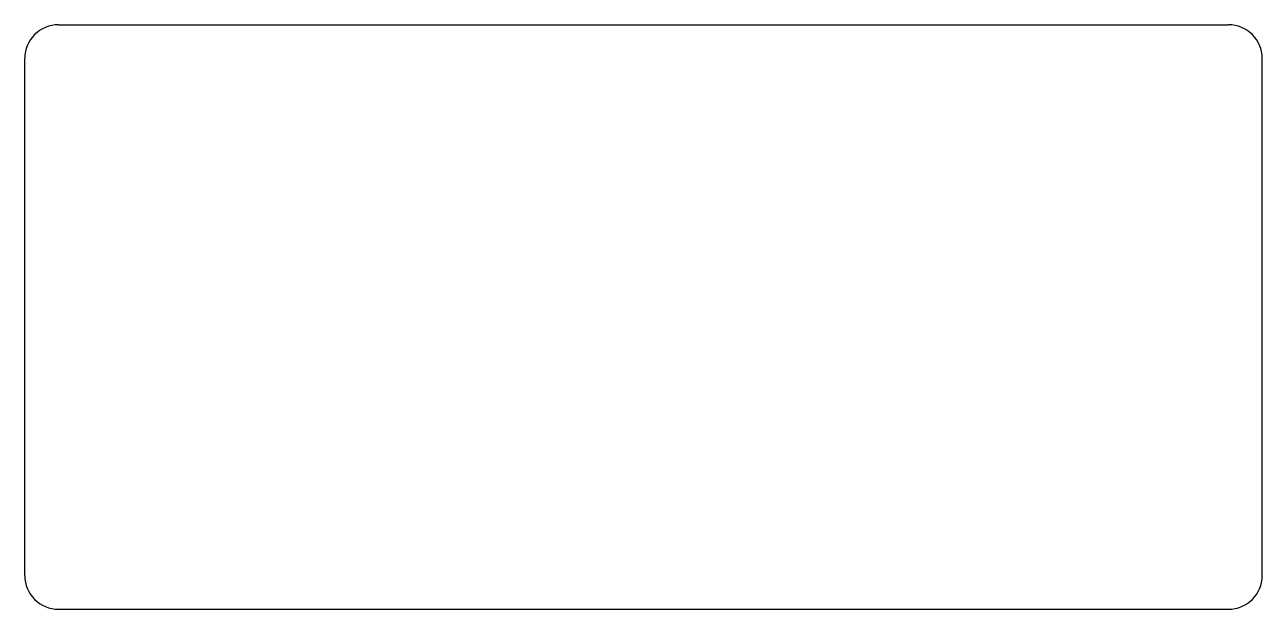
# Model space of a CAD drawing. Header units: millimetres. Extents: x 8 to 118, y -9 to 43.
import ezdxf

# ---------------------------------------------------------------- set-up
doc = ezdxf.new("R2010")
doc.units = ezdxf.units.MM

msp = doc.modelspace()

# ---------------------------------------------------------------- linework, layer by layer
for p, q in [((11, 43), (115, 43)), ((8, -6), (8, 40)), ((118, -6), (118, 40)), ((11, -9), (115, -9))]:
    msp.add_line(p, q)
for centre, start, end in [((11, 40), 90, 180), ((115, 40), 0, 90), ((11, -6), 180, 270), ((115, -6), 270, 0)]:
    msp.add_arc(centre, 3, start, end)

doc.saveas('drawing.dxf')
